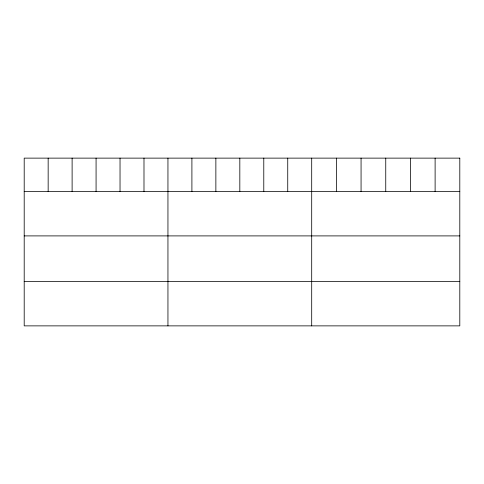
<?xml version="1.0" encoding="UTF-8"?>
<svg xmlns="http://www.w3.org/2000/svg" width="484" height="484" viewBox="0 0 484 484"><rect width="100%" height="100%" fill="white"/><g stroke="black" fill="none" stroke-linecap="round" stroke-linejoin="round"><path stroke-width="0.73" d="M24.2 191.585L459.8 191.585M24.2 235.902L459.8 235.902M24.2 281.555L459.8 281.555M435.116 158.129L435.116 191.585M410.432 158.129L410.432 191.585M385.748 158.129L385.748 191.585M361.064 158.129L361.064 191.585M336.38 158.129L336.38 191.585M311.696 158.129L311.696 325.871M287.738 158.129L287.738 191.585M263.78 158.129L263.78 191.585M239.822 158.129L239.822 191.585M215.864 158.129L215.864 191.585M191.906 158.129L191.906 191.585M167.948 158.129L167.948 325.871M143.99 158.129L143.99 191.585M120.032 158.129L120.032 191.585M96.074 158.129L96.074 191.585M72.116 158.129L72.116 191.585M48.158 158.129L48.158 191.585M459.8 158.129L24.2 158.129L24.2 325.871L459.8 325.871L459.8 158.129"/></g></svg>
